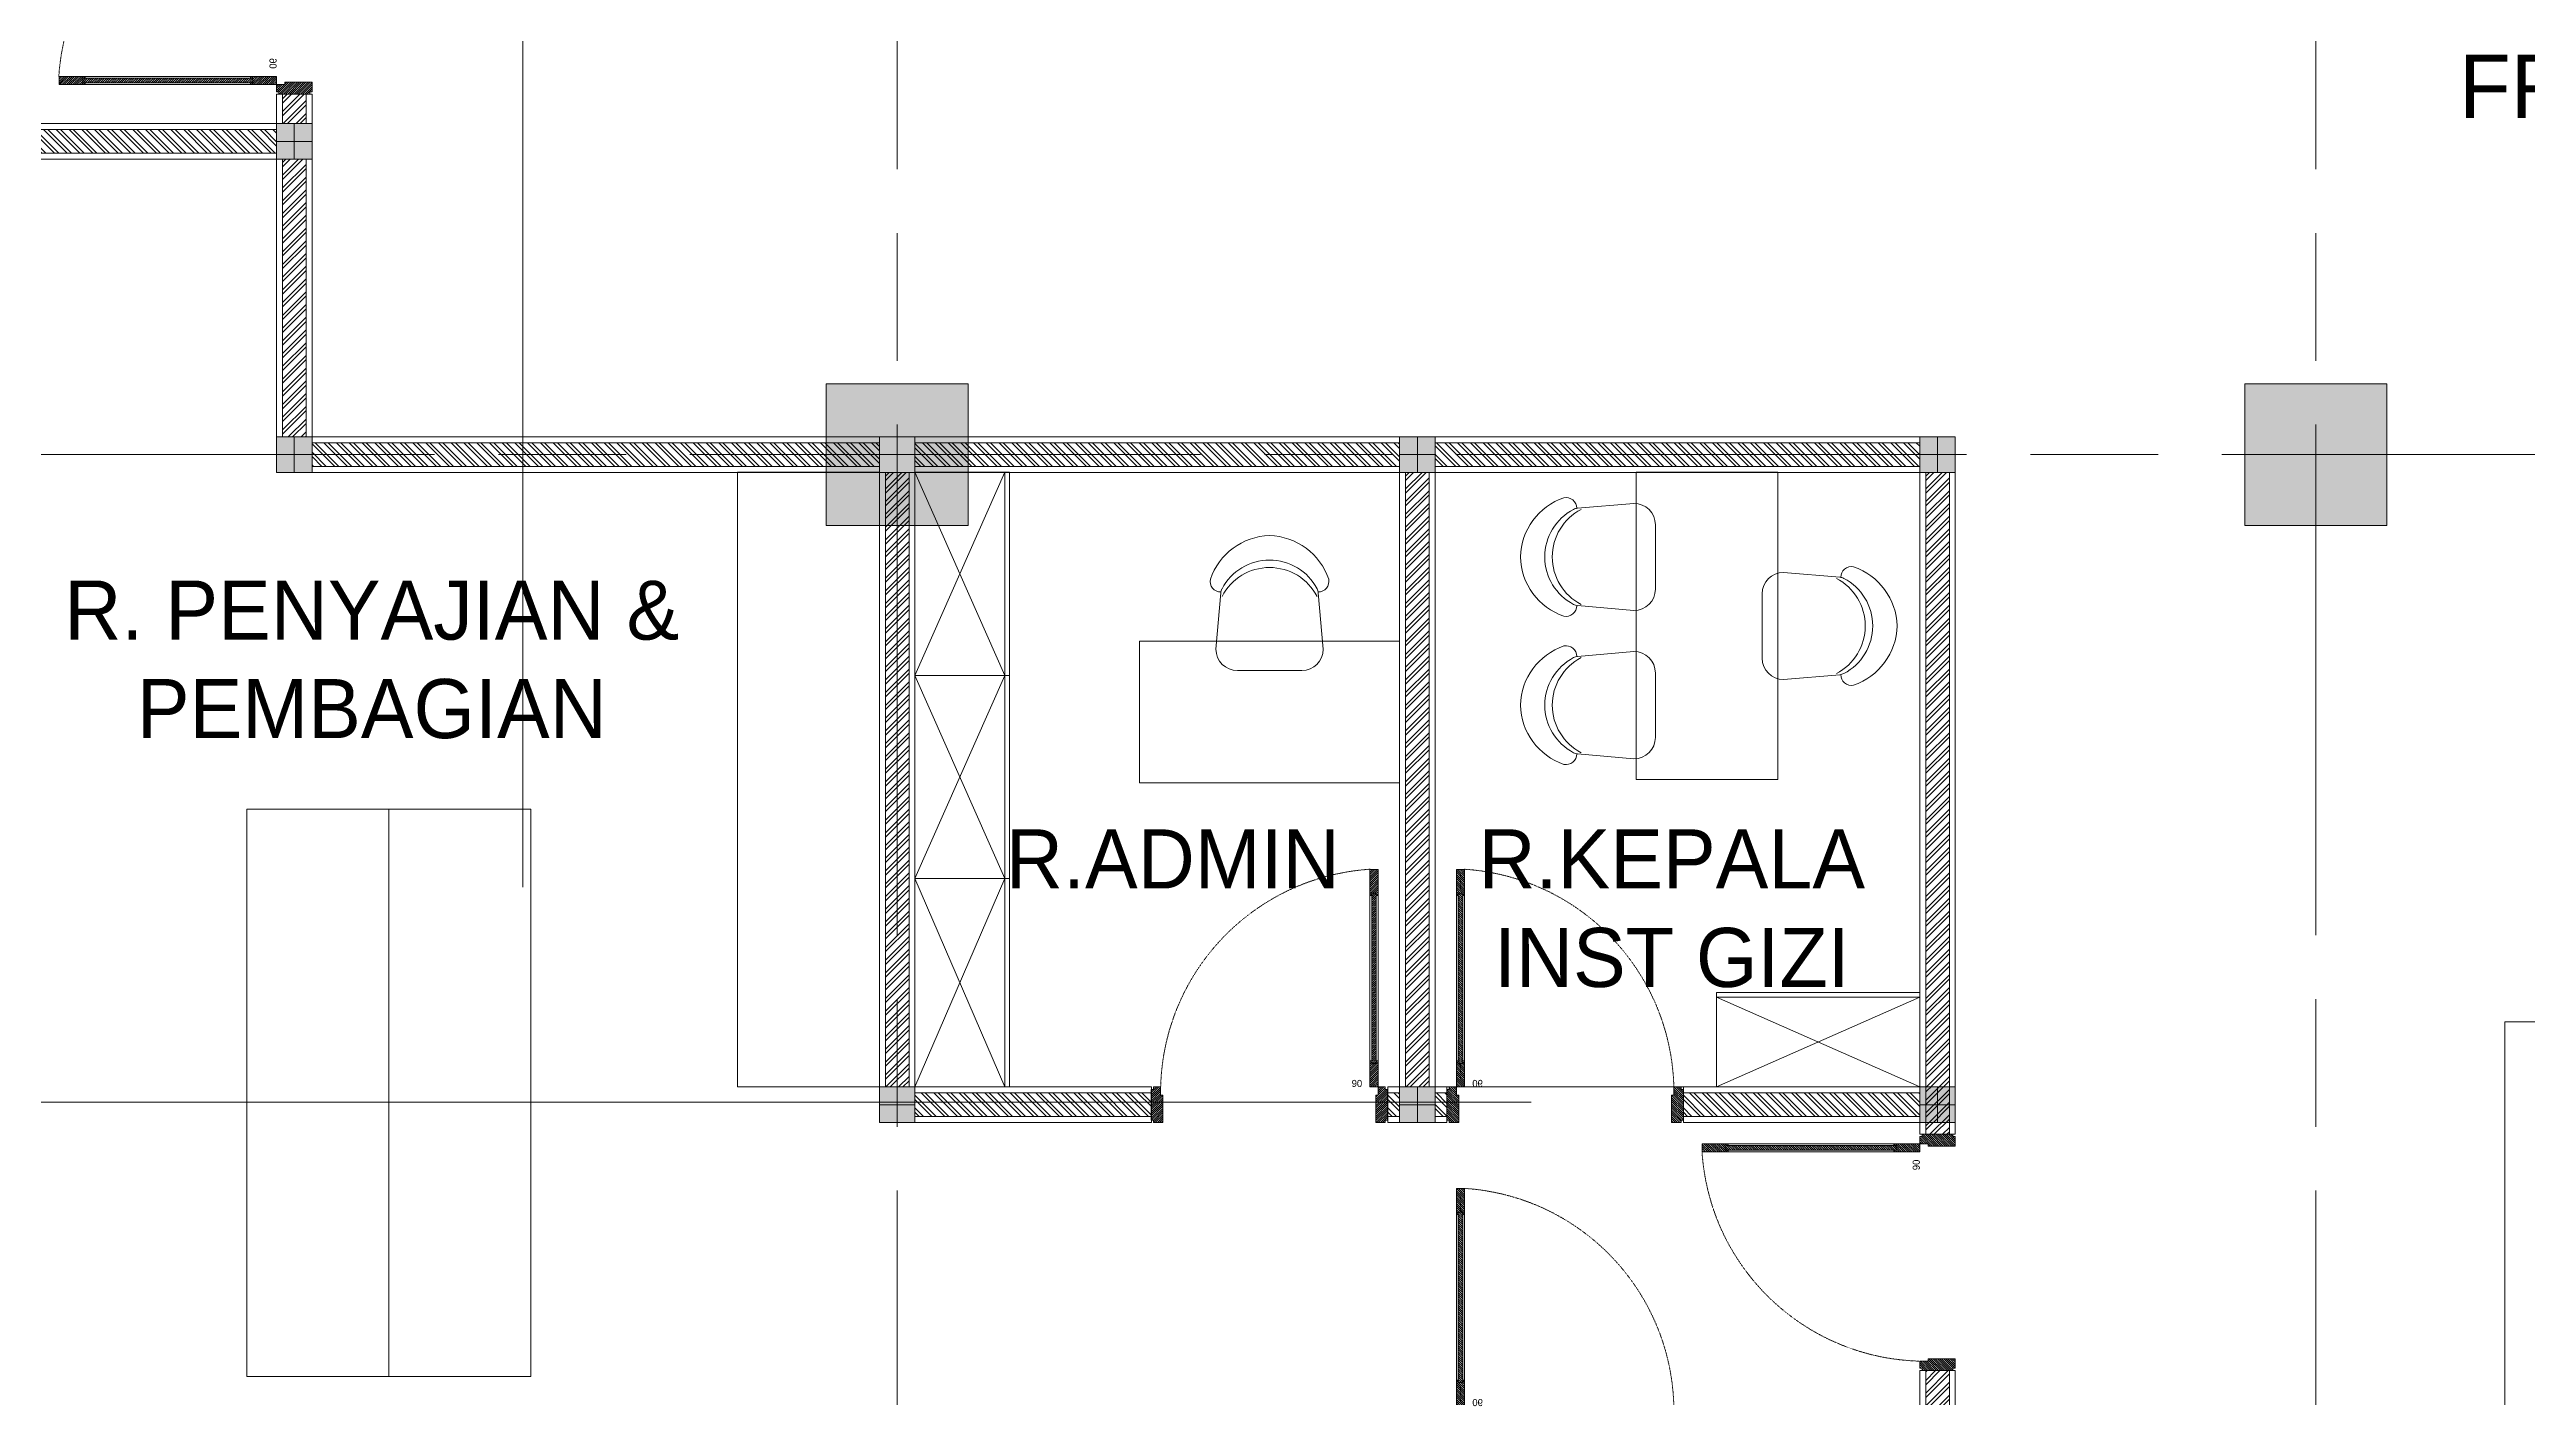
# Model space of a CAD drawing. Header units: millimetres. Extents: x -280308 to 6402717, y -14 to 2073074.
# Drawn here: x -26027 to -15551, y 488889 to 494587 of the extents above; entities that cross this region are included whole.
import ezdxf
from ezdxf.enums import TextEntityAlignment as Align

# ---------------------------------------------------------------- set-up
doc = ezdxf.new("R2010")
doc.units = ezdxf.units.MM
doc.linetypes.add('ACAD_ISO03W100', pattern=[30, 12, -18])
doc.linetypes.add('ACAD_ISO08W100', pattern=[36, 24, -3, 6, -3])
doc.layers.get('0').update_dxf_attribs({"lineweight": 0})
for name, color, linetype, lineweight in [('_Door & Window', 1, 'Continuous', 0), ('A-ALINE-1', 91, 'Continuous', 20), ('A-ALINE-3', 111, 'Continuous', 15), ('A-ALINE-6', 117, 'Continuous', 9), ('A-ANNOTATION', 144, 'Continuous', 0), ('A-Furn', 250, 'Continuous', 0), ('A-FURN-EQPM', 177, 'Continuous', 0), ('A-Z22-T-Anno_Text', 152, 'Continuous', 9), ('ARSIR', 251, 'Continuous', 0), ('Struktur', 80, 'Continuous', 20)]:
    doc.layers.add(name, color=color, linetype=linetype, lineweight=lineweight)
doc.layers.add('A-FILL-1', color=7, linetype='Continuous', lineweight=0, true_color=0x454545)
doc.layers.add('A-TEXT', color=254, linetype='Continuous')
doc.layers.add('FURNITURE', color=26, linetype='Continuous')
doc.styles.add('Annotative', font='arial.ttf', dxfattribs={"height": 1.25})
doc.styles.add('CENTURY', font='GOTHIC.TTF')
doc.styles.get("Standard").update_dxf_attribs({"font": 'arial.ttf'})
doc.styles.add('TGF_A', font='arial.ttf')
pattern_1 = [(225, (132600.964, -46118.705), (26.940768, -26.940768), []), (225, (132583.004, -46118.705), (26.940768, -26.940768), [])]
pattern_2 = [(135, (51.1804, 3e-10), (-4.490128, -4.490128), [])]

# ---------------------------------------------------------------- blocks, each defined once
blk = doc.blocks.new('A$Ccf87384a')
blk.add_wipeout([(-75, 75), (75, 75), (75, -75), (-75, -75)])
blk.add_wipeout([(-75, -75), (-75, 75), (75, 75), (75, -75)])
at = {"layer": 'A-FILL-1', "ltscale": 0.25}
h = blk.add_hatch(color=256, dxfattribs=at)
h.dxf.hatch_style = 1
h.paths.add_polyline_path([(-75, -75), (-75, 75), (75, 75), (75, -75)])
at = {"layer": 'A-ALINE-1'}
blk.add_lwpolyline([(-75, -75), (-75, 75), (75, 75), (75, -75)], close=True, dxfattribs=at)
at = {"layer": 'A-FILL-1', "ltscale": 0.25}
for p, q in [((-75, 0), (75, 0)), ((0, 75), (0, -75))]:
    blk.add_line(p, q, dxfattribs=at)
blk = doc.blocks.new('P180')
at = {"layer": 'A-Furn'}
h = blk.add_hatch(dxfattribs=at)
h.set_pattern_fill('ANSI31', color=256, scale=2, angle=450, style=0)
h.paths.add_polyline_path([(-30766, -2658), (-30756, -2658), (-30756, -2648), (-30626, -2648), (-30626, -2658), (-30616, -2658), (-30616, -2688), (-30651, -2688), (-30651, -2698), (-30766, -2698)])
h = blk.add_hatch(dxfattribs=at)
h.set_pattern_fill('ANSI31', color=256, scale=2, angle=450, style=0)
h.paths.add_polyline_path([(-30766, -3638), (-30756, -3638), (-30756, -3648), (-30626, -3648), (-30626, -3638), (-30616, -3638), (-30616, -3608), (-30651, -3608), (-30651, -3598), (-30766, -3598)])
h = blk.add_hatch(dxfattribs=at)
h.set_pattern_fill('ANSI31', color=256, scale=2, angle=450, style=0)
h.set_pattern_definition([(135, (51.1804, -604.547), (-4.490128, -4.490128), [])])
h.paths.add_polyline_path([(-30616, -3608), (-30506, -3608), (-30506, -3600), (-30516, -3600), (-30516, -3581), (-30506, -3581), (-30506, -3573), (-30616, -3573)])
h = blk.add_hatch(dxfattribs=at)
h.set_pattern_fill('ANSI31', color=256, scale=2, angle=450, style=0)
h.set_pattern_definition(pattern_2)
h.paths.add_polyline_path([(-29796, -3600), (-29796, -3581), (-30516, -3581), (-30516, -3600)])
h = blk.add_hatch(dxfattribs=at)
h.set_pattern_fill('ANSI31', color=256, scale=2, angle=450, style=0)
h.set_pattern_definition(pattern_2)
h.paths.add_polyline_path([(-29696, -3608), (-29806, -3608), (-29806, -3600), (-29796, -3600), (-29796, -3581), (-29806, -3581), (-29806, -3573), (-29696, -3573)])
at = {"layer": '_Door & Window'}
for points in [[(-30766, -2658), (-30756, -2658), (-30756, -2648), (-30626, -2648), (-30626, -2658), (-30616, -2658), (-30616, -2688), (-30651, -2688), (-30651, -2698), (-30766, -2698), (-30766, -2658)], [(-30766, -3638), (-30756, -3638), (-30756, -3648), (-30626, -3648), (-30626, -3638), (-30616, -3638), (-30616, -3608), (-30651, -3608), (-30651, -3598), (-30766, -3598), (-30766, -3638)], [(-30616, -3608), (-30506, -3608), (-30506, -3600), (-30516, -3600), (-30516, -3581), (-30506, -3581), (-30506, -3573), (-30616, -3573), (-30616, -3608)], [(-29696, -3608), (-29806, -3608), (-29806, -3600), (-29796, -3600), (-29796, -3581), (-29806, -3581), (-29806, -3573), (-29696, -3573), (-29696, -3608)]]:
    blk.add_lwpolyline(points, dxfattribs=at)
blk.add_lwpolyline([(-30616, -3608), (-30616, -3573), (-29696, -3573), (-29696, -3608)], close=True, dxfattribs=at)
at = {"layer": '_Door & Window', "linetype": 'ACAD_ISO03W100', "ltscale": 0.02}
blk.add_arc((-30640, -3635), 947, 3.7152, 88.5077, dxfattribs=at)
at = {"layer": 'A-Furn'}
blk.add_lwpolyline([(-29796, -3600), (-29796, -3581), (-30516, -3581), (-30516, -3600)], close=True, dxfattribs=at)
at = {"layer": 'Defpoints', "ltscale": 0.25, "insert": (-30586, -3496), "char_height": 30, "attachment_point": 1, "rotation": 270, "style": 'CENTURY'}
blk.add_mtext_dynamic_manual_height_columns('90', width=78.47, gutter_width=750, heights=[0], dxfattribs=at)
blk = doc.blocks.new('A$C286adef0')
at = {"layer": 'A-FILL-1', "ltscale": 0.25}
h = blk.add_hatch(dxfattribs=at)
h.set_pattern_fill('ANSI32', color=256, scale=4, angle=180)
h.set_pattern_definition([(225, (125650.98, -41343.705), (26.940768, -26.940768), []), (225, (125633.02, -41343.705), (26.940768, -26.940768), [])])
h.paths.add_polyline_path([(20973, -7497), (20973, -6047), (21073, -6047), (21073, -7497)])
h = blk.add_hatch(dxfattribs=at)
h.set_pattern_fill('ANSI32', color=256, scale=4, angle=270)
h.set_pattern_definition([(315, (57319.543, 94306.224), (26.940768, 26.940768), []), (315, (57319.543, 94288.263), (26.940768, 26.940768), [])])
h.paths.add_polyline_path([(25648, -10372), (25898, -10372), (25898, -10272), (25648, -10272)])
h = blk.add_hatch(dxfattribs=at)
h.set_pattern_fill('ANSI32', color=256, scale=4, angle=180)
h.set_pattern_definition(pattern_1)
h.paths.add_polyline_path([(27923, -12897), (27923, -11447), (28023, -11447), (28023, -12897)])
at = {"layer": 'A-ALINE-3', "linetype": 'Continuous'}
for points in [[(20973, -7497), (20973, -6047), (21073, -6047), (21073, -7497)], [(25648, -10372), (25898, -10372), (25898, -10272), (25648, -10272)], [(27923, -12897), (27923, -11447), (28023, -11447), (28023, -12897)]]:
    blk.add_lwpolyline(points, close=True, dxfattribs=at)
at = {"layer": 'A-ALINE-6'}
for points in [[(20948, -7497), (20948, -6047), (21098, -6047), (21098, -7497)], [(30373, -9972), (53623, -9972), (53623, -12972), (30373, -12972)], [(25648, -10397), (25898, -10397), (25898, -10247), (25648, -10247)], [(27898, -12897), (27898, -11447), (28048, -11447), (28048, -12897)]]:
    blk.add_lwpolyline(points, close=True, dxfattribs=at)
at = {"xscale": -1}
blk.add_blockref('P180', (-9668, -2399), dxfattribs=at)
at = {"ltscale": 0.25}
blk.add_blockref('A$Ccf87384a', (27973, -10322), dxfattribs=at)
at = {"xscale": -1, "rotation": 270}
blk.add_blockref('P180', (29546, 19019), dxfattribs=at)
at = {"layer": 'A-FILL-1', "ltscale": 0.25}
h = blk.add_hatch(dxfattribs=at)
h.set_pattern_fill('ANSI32', color=256, scale=4, angle=270)
h.set_pattern_definition([(315, (58569.543, 94306.224), (26.940768, 26.940768), []), (315, (58569.543, 94288.263), (26.940768, 26.940768), [])])
h.paths.add_polyline_path([(26898, -10372), (27898, -10372), (27898, -10272), (26898, -10272)])
at = {"layer": 'A-ALINE-3', "linetype": 'Continuous'}
blk.add_lwpolyline([(26898, -10372), (27898, -10372), (27898, -10272), (26898, -10272)], close=True, dxfattribs=at)
at = {"layer": 'A-ALINE-6'}
blk.add_lwpolyline([(26898, -10397), (27898, -10397), (27898, -10247), (26898, -10247)], close=True, dxfattribs=at)
at = {"ltscale": 0.25}
for p in [(21023, -6247), (21023, -7572)]:
    blk.add_blockref('A$Ccf87384a', p, dxfattribs=at)
at = {"rotation": 180}
blk.add_blockref('P180', (-2718, -14095), dxfattribs=at)
at = {"layer": 'A-FILL-1', "ltscale": 0.25}
h = blk.add_hatch(dxfattribs=at)
h.set_pattern_fill('ANSI32', color=256, scale=4, angle=270)
h.set_pattern_definition([(315, (57319.543, 98381.224), (26.940768, 26.940768), []), (315, (57319.543, 98363.263), (26.940768, 26.940768), [])])
h.paths.add_polyline_path([(20948, -6297), (18898, -6297), (18898, -6197), (20948, -6197)])
h = blk.add_hatch(dxfattribs=at)
h.set_pattern_fill('ANSI32', color=256, scale=4, angle=270)
h.set_pattern_definition([(315, (57319.543, 97056.224), (26.940768, 26.940768), []), (315, (57319.543, 97038.263), (26.940768, 26.940768), [])])
h.paths.add_polyline_path([(21098, -7622), (27898, -7622), (27898, -7522), (21098, -7522)])
at = {"layer": 'A-ALINE-3', "linetype": 'Continuous'}
for points in [[(20948, -6297), (18898, -6297), (18898, -6197), (20948, -6197)], [(21098, -7622), (27898, -7622), (27898, -7522), (21098, -7522)]]:
    blk.add_lwpolyline(points, close=True, dxfattribs=at)
at = {"layer": 'A-ALINE-6'}
for points in [[(20948, -6322), (18898, -6322), (18898, -6172), (20948, -6172)], [(21098, -7647), (27898, -7647), (27898, -7497), (21098, -7497)]]:
    blk.add_lwpolyline(points, close=True, dxfattribs=at)
at = {"ltscale": 0.25}
for p in [(23573, -7572), (25773, -7572), (27973, -7572)]:
    blk.add_blockref('A$Ccf87384a', p, dxfattribs=at)
at = {"layer": 'A-FILL-1', "ltscale": 0.25}
h = blk.add_hatch(dxfattribs=at)
h.set_pattern_fill('ANSI32', color=256, scale=4, angle=180)
h.set_pattern_definition([(225, (128200.98, -46118.705), (26.940768, -26.940768), []), (225, (128183.02, -46118.705), (26.940768, -26.940768), [])])
h.paths.add_polyline_path([(23523, -10247), (23523, -7647), (23623, -7647), (23623, -10247)])
h = blk.add_hatch(dxfattribs=at)
h.set_pattern_fill('ANSI32', color=256, scale=4, angle=180)
h.set_pattern_definition([(225, (130400.98, -46118.705), (26.940768, -26.940768), []), (225, (130383.02, -46118.705), (26.940768, -26.940768), [])])
h.paths.add_polyline_path([(25723, -10247), (25723, -7647), (25823, -7647), (25823, -10247)])
h = blk.add_hatch(dxfattribs=at)
h.set_pattern_fill('ANSI32', color=256, scale=4, angle=180)
h.set_pattern_definition(pattern_1)
h.paths.add_polyline_path([(27923, -7647), (27923, -10447), (28023, -10447), (28023, -7647)])
at = {"layer": 'A-ALINE-3', "linetype": 'Continuous'}
for points in [[(23523, -10247), (23523, -7647), (23623, -7647), (23623, -10247)], [(25723, -10247), (25723, -7647), (25823, -7647), (25823, -10247)], [(27923, -7647), (27923, -10447), (28023, -10447), (28023, -7647)]]:
    blk.add_lwpolyline(points, close=True, dxfattribs=at)
at = {"layer": 'A-ALINE-6'}
for points in [[(23498, -10247), (23498, -7647), (23648, -7647), (23648, -10247)], [(25698, -10247), (25698, -7647), (25848, -7647), (25848, -10247)], [(27898, -7647), (27898, -10447), (28048, -10447), (28048, -7647)]]:
    blk.add_lwpolyline(points, close=True, dxfattribs=at)
at = {"ltscale": 0.25}
for p in [(23573, -10322), (25773, -10322)]:
    blk.add_blockref('A$Ccf87384a', p, dxfattribs=at)
at = {"layer": 'A-FILL-1', "ltscale": 0.25}
h = blk.add_hatch(dxfattribs=at)
h.set_pattern_fill('ANSI32', color=256, scale=4, angle=270)
h.set_pattern_definition([(315, (55319.558, 94306.224), (26.940768, 26.940768), []), (315, (55319.558, 94288.263), (26.940768, 26.940768), [])])
h.paths.add_polyline_path([(23648, -10372), (24648, -10372), (24648, -10272), (23648, -10272)])
at = {"layer": 'A-ALINE-3', "linetype": 'Continuous'}
blk.add_lwpolyline([(23648, -10372), (24648, -10372), (24648, -10272), (23648, -10272)], close=True, dxfattribs=at)
at = {"layer": 'A-ALINE-6'}
for points in [[(25848, -7647), (27898, -7647), (27898, -10247), (25848, -10247)], [(23648, -10397), (24648, -10397), (24648, -10247), (23648, -10247)]]:
    blk.add_lwpolyline(points, close=True, dxfattribs=at)
at = {"rotation": 90}
blk.add_blockref('P180', (21999, 20369), dxfattribs=at)
at = {"xscale": -1, "rotation": 270}
blk.add_blockref('P180', (29546, 20369), dxfattribs=at)
blk = doc.blocks.new('*U552')
at = {"layer": 'A-ANNOTATION', "linetype": 'ACAD_ISO08W100', "ltscale": 0.25}
blk.add_lwpolyline([(0, -5), (0, -90.561)], dxfattribs=at)
at = {"layer": 'A-TEXT'}
blk.add_attdef('N', text='', height=0.9, dxfattribs=at).set_placement((0, 2.75), align=Align.MIDDLE_CENTER)
blk = doc.blocks.new('*U539')
at = {"layer": 'A-ANNOTATION', "linetype": 'ACAD_ISO08W100', "ltscale": 0.25}
blk.add_lwpolyline([(0, -7.641), (0, -228.348)], dxfattribs=at)
at = {"layer": 'A-TEXT'}
blk.add_attdef('N', text='', height=0.9, dxfattribs=at).set_placement((0, 2.75), align=Align.MIDDLE_CENTER)
blk = doc.blocks.new('A$Cf37525da')
at = {"color": 124, "xscale": -360.0000000000001, "yscale": 360.0000000000001, "zscale": 360.0000000000001}
for name, p, rotation in [('*U552', (-44750, -25933), 180), ('*U552', (-38750, -25933), 180), ('*U539', (4644, -5900), 270)]:
    blk.add_blockref(name, p, dxfattribs=dict(at, rotation=rotation))
blk = doc.blocks.new('*U540')
at = {"lineweight": -2}
blk.add_lwpolyline([(0.2344, 0), (7.6317, 0)], dxfattribs=at)
at = {"color": 7, "lineweight": -2, "style": 'TGF_A', "flags": 8}
for tag, height, p in [('NOTE1', 0.0625, (0, 0.3375)), ('DET', 0.0938, (0, 0.0961)), ('SHT', 0.075, (0, -0.1021)), ('NOTE2', 0.0625, (0, -0.3994))]:
    blk.add_attdef(tag, text='', height=height, dxfattribs=at).set_placement(p, align=Align.MIDDLE)
blk = doc.blocks.new('*U538')
at = {"lineweight": -2}
blk.add_lwpolyline([(0, -0.2344), (0, -3.1346)], dxfattribs=at)
at = {"color": 7, "lineweight": -2, "style": 'TGF_A', "flags": 8}
for tag, height, p in [('NOTE1', 0.0625, (0, 0.3375)), ('DET', 0.0938, (0, 0.0961)), ('SHT', 0.075, (0, -0.1021)), ('NOTE2', 0.0625, (0, -0.3994))]:
    blk.add_attdef(tag, text='', height=height, dxfattribs=at).set_placement(p, align=Align.MIDDLE)
blk = doc.blocks.new('A$Cba193409')
at = {"layer": 'A-Z22-T-Anno_Text', "color": 7, "xscale": 4266.666666600002, "yscale": 4266.666666600002, "zscale": 4266.666666600002}
for name, p in [('*U538', (-46583, 5394)), ('*U540', (-74880, -8889))]:
    blk.add_blockref(name, p, dxfattribs=at)
blk = doc.blocks.new('A$Ccc440957')
at = {"layer": 'FURNITURE', "color": 0, "linetype": 'ByBlock', "lineweight": -2}
for p, q in [((-44.9, 189), (-243.3, 171.7)), ((30.7, 0), (30.7, 113.4)), ((30.7, 0), (30.7, -113.4)), ((-44.9, -189), (-243.3, -171.7))]:
    blk.add_line(p, q, dxfattribs=at)
for centre, radius, start, end in [((-218.8, -5.7), 226.4, 108.72878, 178.55828), ((-284.3, 171.6), 37.8, 0, 100.97095), ((-44.9, 113.4), 75.6, 0, 90), ((-170.1, 0), 189, 117.54534, 180), ((-143.7, 0), 189, 117.54534, 180), ((-240, 134.1), 37.8, 94.9782, 117.54534), ((-218.8, 5.7), 226.4, 181.44172, 251.27122), ((-170.1, 0), 189, 180, 242.45466), ((-143.7, 0), 189, 180, 242.45466), ((-284.3, -171.6), 37.8, 259.02905, 0), ((-240, -134.1), 37.8, 242.45466, 265.0218), ((-44.9, -113.4), 75.6, 270, 0)]:
    blk.add_arc(centre, radius, start, end, dxfattribs=at)
blk = doc.blocks.new('A$C8aa274cb')
at = {"color": 0, "linetype": 'ByBlock', "lineweight": -2, "ltscale": 0.25}
for p, q in [((-44570, -6275), (-44950, -7134)), ((-44570, -7134), (-44950, -6275)), ((-44570, -7134), (-44950, -7993)), ((-44570, -7993), (-44950, -7134)), ((-44570, -7993), (-44950, -8875)), ((-44570, -8875), (-44950, -7993)), ((-41559, -8495), (-40700, -8875)), ((-40700, -8495), (-41559, -8875))]:
    blk.add_line(p, q, dxfattribs=at)
for points in [[(-44570, -6275), (-44570, -7134), (-44950, -7134), (-44950, -6275)], [(-44550, -6275), (-44550, -7134), (-44570, -7134), (-44570, -6275)], [(-44570, -7993), (-44570, -7134), (-44950, -7134), (-44950, -7993)], [(-44550, -7993), (-44550, -7134), (-44570, -7134), (-44570, -7993)], [(-44570, -8875), (-44570, -7993), (-44950, -7993), (-44950, -8875)], [(-44550, -8875), (-44550, -7993), (-44570, -7993), (-44570, -8875)], [(-41559, -8475), (-40700, -8475), (-40700, -8495), (-41559, -8495)], [(-41559, -8495), (-40700, -8495), (-40700, -8875), (-41559, -8875)]]:
    blk.add_lwpolyline(points, close=True, dxfattribs=at)
at = {"layer": 'A-FURN-EQPM', "color": 0, "linetype": 'ByBlock', "lineweight": -2, "ltscale": 0.25}
for points in [[(-45100, -8875), (-45700, -8875), (-45700, -6275), (-45100, -6275)], [(-41300, -7575), (-41900, -7575), (-41900, -6275), (-41300, -6275)], [(-42900, -6989), (-42900, -7589), (-44000, -7589), (-44000, -6989)], [(-47775, -10100), (-47175, -10100), (-47175, -7700), (-47775, -7700)], [(-47175, -10100), (-46575, -10100), (-46575, -7700), (-47175, -7700)]]:
    blk.add_lwpolyline(points, close=True, dxfattribs=at)
at = {"ltscale": 0.25, "yscale": 1.2, "zscale": 1.2}
for p, xscale in [((-41855, -6633), 1.2), ((-41330, -6925), -1.2), ((-41855, -7260), 1.2)]:
    blk.add_blockref('A$Ccc440957', p, dxfattribs=dict(at, xscale=xscale))
at = {"ltscale": 0.25, "xscale": -1.200000000000019, "yscale": 1.200000000000019, "zscale": 1.2, "rotation": 90}
blk.add_blockref('A$Ccc440957', (-43450, -7077), dxfattribs=at)
blk = doc.blocks.new('A$Ce8dd3f65')
at = {"layer": 'ARSIR', "linetype": 'ByBlock', "lineweight": -2, "ltscale": 0.25}
h = blk.add_hatch(color=256, dxfattribs=at)
h.dxf.hatch_style = 1
h.paths.add_polyline_path([(30100, 3775), (30500, 3775), (30500, 4375), (30100, 4375)])
h.paths.add_polyline_path([(30050, 1875), (30550, 1875), (30550, 2375), (30050, 2375)])
h.paths.add_polyline_path([(44800, 1875), (45300, 1875), (45300, 2375), (44800, 2375)])
h.paths.add_polyline_path([(39025, 1875), (39525, 1875), (39525, 2375), (39025, 2375)])
h.paths.add_polyline_path([(0, 20200), (600, 20200), (600, 19600), (0, 19600)])
h.paths.add_polyline_path([(0, 600), (600, 600), (600, 0), (0, 0)])
h.paths.add_polyline_path([(0, 14300), (600, 14300), (600, 13700), (0, 13700)])
h.paths.add_polyline_path([(0, 5900), (600, 5900), (600, 6500), (0, 6500)])
h.paths.add_polyline_path([(4025, 20175), (4575, 20175), (4575, 19625), (4025, 19625)])
h.paths.add_polyline_path([(4000, 14300), (4600, 14300), (4600, 13700), (4000, 13700)])
h.paths.add_polyline_path([(4025, 25), (4575, 25), (4575, 575), (4025, 575)])
h.paths.add_polyline_path([(4000, 5900), (4600, 5900), (4600, 6500), (4000, 6500)])
h.paths.add_polyline_path([(9025, 20175), (9575, 20175), (9575, 19625), (9025, 19625)])
h.paths.add_polyline_path([(9000, 14300), (9600, 14300), (9600, 13700), (9000, 13700)])
h.paths.add_polyline_path([(9025, 25), (9575, 25), (9575, 575), (9025, 575)])
h.paths.add_polyline_path([(9000, 5900), (9600, 5900), (9600, 6500), (9000, 6500)])
h.paths.add_polyline_path([(15025, 20175), (15575, 20175), (15575, 19625), (15025, 19625)])
h.paths.add_polyline_path([(15000, 14300), (15600, 14300), (15600, 13700), (15000, 13700)])
h.paths.add_polyline_path([(15025, 25), (15575, 25), (15575, 575), (15025, 575)])
h.paths.add_polyline_path([(15000, 5900), (15600, 5900), (15600, 6500), (15000, 6500)])
h.paths.add_polyline_path([(21025, 20175), (21575, 20175), (21575, 19625), (21025, 19625)])
h.paths.add_polyline_path([(21000, 14300), (21600, 14300), (21600, 13700), (21000, 13700)])
h.paths.add_polyline_path([(21025, 25), (21575, 25), (21575, 575), (21025, 575)])
h.paths.add_polyline_path([(21000, 5900), (21600, 5900), (21600, 6500), (21000, 6500)])
h.paths.add_polyline_path([(27025, 20175), (27575, 20175), (27575, 19625), (27025, 19625)])
h.paths.add_polyline_path([(27000, 14300), (27600, 14300), (27600, 13700), (27000, 13700)])
h.paths.add_polyline_path([(27025, 25), (27575, 25), (27575, 575), (27025, 575)])
h.paths.add_polyline_path([(27000, 5900), (27600, 5900), (27600, 6500), (27000, 6500)])
h.paths.add_polyline_path([(33025, 20175), (33575, 20175), (33575, 19625), (33025, 19625)])
h.paths.add_polyline_path([(33000, 14300), (33600, 14300), (33600, 13700), (33000, 13700)])
h.paths.add_polyline_path([(33025, 25), (33575, 25), (33575, 575), (33025, 575)])
h.paths.add_polyline_path([(33000, 5900), (33600, 5900), (33600, 6500), (33000, 6500)])
h.paths.add_polyline_path([(39025, 20175), (39575, 20175), (39575, 19625), (39025, 19625)])
h.paths.add_polyline_path([(39000, 14300), (39600, 14300), (39600, 13700), (39000, 13700)])
h.paths.add_polyline_path([(39025, 25), (39575, 25), (39575, 575), (39025, 575)])
h.paths.add_polyline_path([(39000, 5900), (39600, 5900), (39600, 6500), (39000, 6500)])
h.paths.add_polyline_path([(44775, 20175), (45325, 20175), (45325, 19625), (44775, 19625)])
h.paths.add_polyline_path([(44750, 14300), (45350, 14300), (45350, 13700), (44750, 13700)])
h.paths.add_polyline_path([(44775, 25), (45325, 25), (45325, 575), (44775, 575)])
h.paths.add_polyline_path([(44775, 5900), (45375, 5900), (45375, 6500), (44775, 6500)])
h.paths.add_polyline_path([(49775, 20175), (50325, 20175), (50325, 19625), (49775, 19625)])
h.paths.add_polyline_path([(49750, 14300), (50350, 14300), (50350, 13700), (49750, 13700)])
h.paths.add_polyline_path([(49775, 25), (50325, 25), (50325, 575), (49775, 575)])
h.paths.add_polyline_path([(49750, 5900), (50350, 5900), (50350, 6500), (49750, 6500)])
h.paths.add_polyline_path([(53775, 20175), (54325, 20175), (54325, 19625), (53775, 19625)])
h.paths.add_polyline_path([(53750, 14300), (54350, 14300), (54350, 13700), (53750, 13700)])
h.paths.add_polyline_path([(53775, 25), (54325, 25), (54325, 575), (53775, 575)])
h.paths.add_polyline_path([(53750, 5900), (54350, 5900), (54350, 6500), (53750, 6500)])
h.paths.add_polyline_path([(45300, 3775), (45300, 4175), (44800, 4175), (44800, 3775)])
h.paths.add_polyline_path([(39550, 3775), (39550, 4175), (39050, 4175), (39050, 3775)])
h.paths.add_polyline_path([(27075, 3925), (27475, 3925), (27475, 4425), (27075, 4425)])
h.paths.add_polyline_path([(13300, 16650), (13700, 16650), (13700, 17150), (13300, 17150)])
h.paths.add_polyline_path([(13300, 19650), (13700, 19650), (13700, 20150), (13300, 20150)])
h.paths.add_polyline_path([(30050, 50), (30550, 50), (30550, 550), (30050, 550)])
at = {"layer": 'Struktur', "color": 0, "linetype": 'ByBlock', "lineweight": -2, "ltscale": 0.25}
for points in [[(9000, 14300), (9600, 14300), (9600, 13700), (9000, 13700)], [(15000, 14300), (15600, 14300), (15600, 13700), (15000, 13700)]]:
    blk.add_lwpolyline(points, close=True, dxfattribs=at)
blk = doc.blocks.new('3')
at = {"ltscale": 0.25}
blk.add_blockref('A$C286adef0', (-46014.9, 500445.2), dxfattribs=at)
blk.add_blockref('A$Cf37525da', (22307.9, 498773.3), dxfattribs=at)
at = {"layer": 'A-FURN-EQPM', "color": 0, "linetype": 'ByBlock', "lineweight": -2, "ltscale": 0.25}
blk.add_blockref('A$Cba193409', (22557.9, 499023.3), dxfattribs=at)
at = {"layer": 'A-FURN-EQPM', "ltscale": 0.25}
blk.add_blockref('A$C8aa274cb', (22582.9, 499073.3), dxfattribs=at)
at = {"layer": 'Struktur', "ltscale": 0.25}
blk.add_blockref('A$Ce8dd3f65', (-31742.1, 478873.3), dxfattribs=at)
at = {"layer": 'A-TEXT', "ltscale": 0.25, "attachment_point": 1, "style": 'Annotative'}
for s, insert, char_height in [('\\pxqc;{\\fCentury Gothic|b0|i0|c0|p34;\\H1.25x;NURSE ST.\\P\\H0.8x;FFL +8.400}', (-17583.2, 495121.7), 267.3), ('\\pxqc;{\\fCentury Gothic|b0|i0|c0|p34;R. PENYAJIAN &\\PPEMBAGIAN}', (-27330.3, 492340.6), 250), ('\\pxqc;{\\fCentury Gothic|b0|i0|c0|p34;R.ADMIN}', (-23942.5, 491287.9), 250), ('\\pxqc;{\\fCentury Gothic|b0|i0|c0|p34;R.KEPALA\\PINST GIZI}', (-21832.1, 491287.9), 250)]:
    blk.add_mtext_dynamic_manual_height_columns(s, width=5332.382, gutter_width=1670.6, heights=[0], dxfattribs=dict(at, insert=insert, char_height=char_height))

msp = doc.modelspace()

# ---------------------------------------------------------------- block references
msp.add_blockref('3', (0, 0))

doc.saveas('drawing.dxf')
